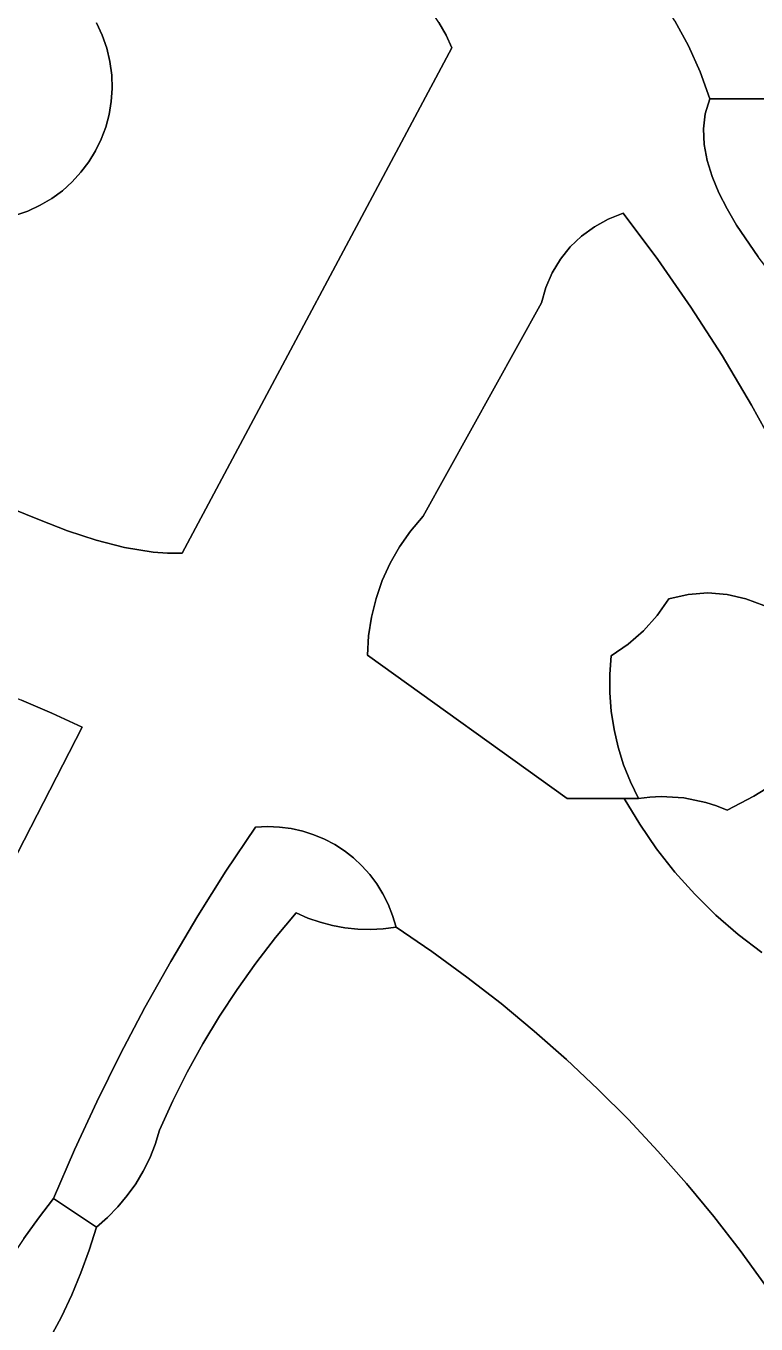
# Model space of a CAD drawing. Header units: inches. Extents: x 36.3 to 71.4, y 17.4 to 61.7.
# Drawn here: x 54.07 to 55.867, y 40.609 to 43.8 of the extents above; entities that cross this region are included whole.
import ezdxf

# ---------------------------------------------------------------- set-up
doc = ezdxf.new("R2010")
doc.units = ezdxf.units.IN
doc.layers.add('SURFACES_FOR_SKETCHUP', color=7, linetype='Continuous')

msp = doc.modelspace()

# ---------------------------------------------------------------- linework, layer by layer
at = {"layer": 'SURFACES_FOR_SKETCHUP'}
for points, invisible_edges in [([(54.668, 44.1651), (54.2436, 43.8084), (54.2576, 43.7781)], 9), ([(54.668, 44.1651), (54.2576, 43.7781), (54.73, 44.1284)], 3), ([(54.2687, 43.746), (54.73, 44.1284), (54.2576, 43.7781)], 3), ([(54.73, 44.1284), (54.2687, 43.746), (54.7958, 44.0857)], 3), ([(54.2766, 43.7129), (54.7958, 44.0857), (54.2687, 43.746)], 3), ([(54.7958, 44.0857), (54.2766, 43.7129), (54.8625, 44.0378)], 3), ([(55.104, 43.778), (55.2967, 44.0775), (55.0863, 43.8092)], 3), ([(55.1182, 43.7465), (55.2967, 44.0775), (55.104, 43.778)], 3), ([(55.2967, 44.0775), (55.1182, 43.7465), (55.4908, 44.0297)], 11), ([(54.2809, 43.6798), (54.8625, 44.0378), (54.2766, 43.7129)], 3), ([(54.8625, 44.0378), (54.2809, 43.6798), (54.9276, 43.9855)], 3), ([(55.5409, 43.9804), (55.4908, 44.0297), (55.1182, 43.7465)], 10), ([(54.282, 43.647), (54.9276, 43.9855), (54.2809, 43.6798)], 3), ([(54.9276, 43.9855), (54.282, 43.647), (54.9884, 43.9294)], 3), ([(54.2687, 43.746), (54.1097, 43.9444), (53.857, 43.9722)], 11), ([(54.2687, 43.746), (53.857, 43.9722), (54.0425, 43.3343)], 11), ([(55.5869, 43.9277), (55.5409, 43.9804), (55.1182, 43.7465)], 10), ([(54.1097, 43.9444), (54.2687, 43.746), (54.1369, 43.9277)], 3), ([(54.2687, 43.746), (54.2576, 43.7781), (54.1369, 43.9277)], 10), ([(54.1369, 43.9277), (54.2576, 43.7781), (54.1624, 43.9085)], 3), ([(54.9884, 43.9294), (54.282, 43.647), (55.0422, 43.8704)], 3), ([(55.629, 43.8717), (55.5869, 43.9277), (55.1182, 43.7465)], 10), ([(55.6668, 43.8129), (55.7002, 43.7513), (55.9826, 43.9385)], 10), ([(55.925, 43.6211), (55.9826, 43.9385), (55.7002, 43.7513)], 11), ([(54.1624, 43.9085), (54.2576, 43.7781), (54.186, 43.8868)], 3), ([(54.2576, 43.7781), (54.2436, 43.8084), (54.186, 43.8868)], 10), ([(54.2798, 43.6146), (55.0422, 43.8704), (54.282, 43.647)], 3), ([(55.0422, 43.8704), (54.2798, 43.6146), (55.0656, 43.84)], 3), ([(55.6668, 43.8129), (55.629, 43.8717), (55.1182, 43.7465)], 10), ([(55.0656, 43.84), (54.2798, 43.6146), (55.0863, 43.8092)], 3), ([(55.0863, 43.8092), (54.2798, 43.6146), (55.1182, 43.7465)], 11), ([(55.1182, 43.7465), (55.104, 43.778), (55.0863, 43.8092)], 8), ([(55.6668, 43.8129), (55.1182, 43.7465), (55.7002, 43.7513)], 3), ([(54.0425, 43.3343), (54.2409, 43.4933), (54.2687, 43.746)], 11), ([(54.2242, 43.4661), (55.1182, 43.7465), (54.2409, 43.4933)], 3), ([(55.1182, 43.7465), (54.2242, 43.4661), (54.4539, 42.5045)], 3), ([(54.2409, 43.4933), (55.1182, 43.7465), (54.2549, 43.5219)], 3), ([(54.2409, 43.4933), (54.2549, 43.5219), (54.2687, 43.746)], 10), ([(54.2549, 43.5219), (55.1182, 43.7465), (54.2661, 43.5518)], 3), ([(54.2766, 43.7129), (54.2687, 43.746), (54.2549, 43.5219)], 10), ([(54.2661, 43.5518), (55.1182, 43.7465), (54.2745, 43.5828)], 3), ([(54.2745, 43.5828), (55.1182, 43.7465), (54.2798, 43.6146)], 3), ([(54.4539, 42.5045), (55.3384, 43.1196), (55.1182, 43.7465)], 3), ([(55.1182, 43.7465), (55.5399, 43.3401), (55.7002, 43.7513)], 11), ([(55.3651, 43.1936), (55.1182, 43.7465), (55.3494, 43.1577)], 3), ([(55.3852, 43.2268), (55.1182, 43.7465), (55.3651, 43.1936)], 3), ([(55.3494, 43.1577), (55.1182, 43.7465), (55.3384, 43.1196)], 3), ([(55.4094, 43.257), (55.1182, 43.7465), (55.3852, 43.2268)], 3), ([(55.4373, 43.2838), (55.1182, 43.7465), (55.4094, 43.257)], 3), ([(55.1182, 43.7465), (55.4373, 43.2838), (55.4686, 43.3069)], 9), ([(55.1182, 43.7465), (55.4686, 43.3069), (55.5029, 43.3258)], 9), ([(55.1182, 43.7465), (55.5029, 43.3258), (55.5399, 43.3401)], 9), ([(55.7002, 43.7513), (55.5399, 43.3401), (55.729, 43.6873)], 3), ([(55.7002, 43.7513), (55.729, 43.6873), (55.925, 43.6211)], 10), ([(54.2549, 43.5219), (54.2661, 43.5518), (54.2766, 43.7129)], 10), ([(54.2661, 43.5518), (54.2745, 43.5828), (54.2766, 43.7129)], 10), ([(54.2766, 43.7129), (54.2745, 43.5828), (54.2809, 43.6798)], 3), ([(54.2798, 43.6146), (54.2809, 43.6798), (54.2745, 43.5828)], 3), ([(54.2798, 43.6146), (54.282, 43.647), (54.2809, 43.6798)], 8), ([(55.7416, 43.5848), (55.729, 43.6873), (55.5399, 43.3401)], 11), ([(55.7531, 43.6211), (55.729, 43.6873), (55.7416, 43.5848)], 2), ([(55.729, 43.6873), (55.7531, 43.6211), (55.925, 43.6211)], 8), ([(55.7416, 43.5848), (55.737, 43.5474), (55.925, 43.6211)], 10), ([(55.737, 43.5474), (55.7388, 43.5091), (55.925, 43.6211)], 10), ([(55.7388, 43.5091), (55.7461, 43.4699), (55.925, 43.6211)], 10), ([(55.7531, 43.6211), (55.7416, 43.5848), (55.925, 43.6211)], 2), ([(55.7461, 43.4699), (55.7585, 43.4303), (55.925, 43.6211)], 10), ([(56.028, 43.4878), (55.925, 43.6211), (55.7585, 43.4303)], 10), ([(55.737, 43.5474), (55.7416, 43.5848), (55.5399, 43.3401)], 10), ([(55.7388, 43.5091), (55.737, 43.5474), (55.5399, 43.3401)], 10), ([(55.7461, 43.4699), (55.7388, 43.5091), (55.5399, 43.3401)], 10), ([(54.2409, 43.4933), (54.0425, 43.3343), (54.2242, 43.4661)], 3), ([(55.7751, 43.3904), (56.028, 43.4878), (55.7585, 43.4303)], 3), ([(55.7954, 43.3504), (56.028, 43.4878), (55.7751, 43.3904)], 3), ([(55.7954, 43.3504), (55.8187, 43.3106), (56.028, 43.4878)], 10), ([(56.0781, 43.4167), (56.028, 43.4878), (55.8187, 43.3106)], 10), ([(54.0425, 43.3343), (54.0747, 43.3454), (54.2242, 43.4661)], 10), ([(54.2242, 43.4661), (54.0747, 43.3454), (54.205, 43.4406)], 3), ([(54.2242, 43.4661), (54.205, 43.4406), (54.4539, 42.5045)], 10), ([(55.7585, 43.4303), (55.7461, 43.4699), (55.5399, 43.3401)], 10), ([(54.205, 43.4406), (54.0747, 43.3454), (54.1834, 43.417)], 3), ([(54.0747, 43.3454), (54.1049, 43.3595), (54.1834, 43.417)], 10), ([(54.1594, 43.3954), (54.1834, 43.417), (54.1049, 43.3595)], 10), ([(54.1834, 43.417), (54.1594, 43.3954), (54.4539, 42.5045)], 10), ([(54.205, 43.4406), (54.1834, 43.417), (54.4539, 42.5045)], 10), ([(55.7751, 43.3904), (55.7585, 43.4303), (55.5399, 43.3401)], 10), ([(55.8187, 43.3106), (55.8717, 43.2325), (56.0781, 43.4167)], 10), ([(54.1049, 43.3595), (54.1332, 43.3762), (54.1594, 43.3954)], 8), ([(54.1594, 43.3954), (54.1332, 43.3762), (54.4186, 42.5045)], 10), ([(54.4186, 42.5045), (54.4539, 42.5045), (54.1594, 43.3954)], 10), ([(55.5399, 43.3401), (55.6249, 43.2261), (55.7751, 43.3904)], 10), ([(55.7954, 43.3504), (55.7751, 43.3904), (55.6249, 43.2261)], 10), ([(54.0344, 42.6136), (54.103, 42.5857), (54.0747, 43.3454)], 10), ([(54.0747, 43.3454), (54.0425, 43.3343), (54.0344, 42.6136)], 10), ([(54.1049, 43.3595), (54.0747, 43.3454), (54.103, 42.5857)], 10), ([(54.103, 42.5857), (54.1724, 42.5593), (54.1049, 43.3595)], 10), ([(54.1332, 43.3762), (54.1049, 43.3595), (54.2424, 42.5361)], 10), ([(54.1724, 42.5593), (54.2424, 42.5361), (54.1049, 43.3595)], 10), ([(54.3833, 42.5069), (54.4186, 42.5045), (54.1332, 43.3762)], 10), ([(54.3127, 42.5181), (54.3833, 42.5069), (54.1332, 43.3762)], 10), ([(54.2424, 42.5361), (54.3127, 42.5181), (54.1332, 43.3762)], 10), ([(55.7954, 43.3504), (55.6249, 43.2261), (55.8187, 43.3106)], 3), ([(55.5029, 43.3258), (55.4686, 43.3069), (55.6249, 43.2261)], 10), ([(55.5399, 43.3401), (55.5029, 43.3258), (55.6249, 43.2261)], 2), ([(55.4094, 43.257), (55.6249, 43.2261), (55.4373, 43.2838)], 3), ([(55.4373, 43.2838), (55.6249, 43.2261), (55.4686, 43.3069)], 3), ([(55.7059, 43.1093), (55.8187, 43.3106), (55.6249, 43.2261)], 3), ([(55.8187, 43.3106), (55.7059, 43.1093), (55.8717, 43.2325)], 3), ([(55.4094, 43.257), (55.3852, 43.2268), (55.6249, 43.2261)], 10), ([(55.6249, 43.2261), (55.3384, 43.1196), (55.7059, 43.1093)], 3), ([(55.3384, 43.1196), (55.6249, 43.2261), (55.3494, 43.1577)], 3), ([(55.3494, 43.1577), (55.6249, 43.2261), (55.3651, 43.1936)], 3), ([(55.3852, 43.2268), (55.3651, 43.1936), (55.6249, 43.2261)], 10), ([(55.8717, 43.2325), (55.7059, 43.1093), (55.9288, 43.158)], 3), ([(55.7829, 42.9898), (55.9288, 43.158), (55.7059, 43.1093)], 3), ([(55.9288, 43.158), (55.7829, 42.9898), (56.034, 43.0269)], 3), ([(55.0473, 42.5947), (55.3384, 43.1196), (54.4539, 42.5045)], 10), ([(55.0473, 42.5947), (55.6521, 42.3921), (55.3384, 43.1196)], 3), ([(55.7829, 42.9898), (55.7059, 43.1093), (55.3384, 43.1196)], 10), ([(55.3384, 43.1196), (55.6521, 42.3921), (55.7829, 42.9898)], 11), ([(55.8557, 42.8679), (56.034, 43.0269), (55.7829, 42.9898)], 3), ([(55.9243, 42.7435), (56.034, 43.0269), (55.8557, 42.8679)], 3), ([(55.8557, 42.8679), (55.7829, 42.9898), (55.6521, 42.3921)], 10), ([(55.6998, 42.4028), (55.8557, 42.8679), (55.6521, 42.3921)], 3), ([(55.8557, 42.8679), (55.6998, 42.4028), (55.9243, 42.7435)], 3), ([(55.7478, 42.4063), (55.9243, 42.7435), (55.6998, 42.4028)], 3), ([(55.7953, 42.4027), (55.9243, 42.7435), (55.7478, 42.4063)], 3), ([(55.9243, 42.7435), (55.7953, 42.4027), (55.9886, 42.6168)], 3), ([(54.0344, 42.6136), (53.9058, 42.2005), (54.103, 42.5857)], 3), ([(55.8415, 42.3922), (55.9886, 42.6168), (55.7953, 42.4027)], 3), ([(55.8415, 42.3922), (55.8858, 42.3752), (55.9886, 42.6168)], 10), ([(53.9826, 42.1727), (54.103, 42.5857), (53.9058, 42.2005)], 3), ([(54.1724, 42.5593), (54.103, 42.5857), (53.9826, 42.1727)], 10), ([(55.0166, 42.5586), (55.0473, 42.5947), (54.4539, 42.5045)], 10), ([(55.0473, 42.5947), (55.0166, 42.5586), (55.5099, 42.2516)], 10), ([(55.5896, 42.3131), (55.6232, 42.3506), (55.0473, 42.5947)], 10), ([(55.5099, 42.2516), (55.5517, 42.28), (55.0473, 42.5947)], 10), ([(55.5896, 42.3131), (55.0473, 42.5947), (55.5517, 42.28)], 3), ([(55.6521, 42.3921), (55.0473, 42.5947), (55.6232, 42.3506)], 3), ([(54.0586, 42.1427), (54.1724, 42.5593), (53.9826, 42.1727)], 3), ([(54.1724, 42.5593), (54.0586, 42.1427), (54.2424, 42.5361)], 3), ([(55.0166, 42.5586), (54.4539, 42.5045), (54.9895, 42.5201)], 3), ([(55.0166, 42.5586), (54.9895, 42.5201), (55.5099, 42.2516)], 10), ([(54.1338, 42.1105), (54.2424, 42.5361), (54.0586, 42.1427)], 3), ([(54.2424, 42.5361), (54.1338, 42.1105), (54.3127, 42.5181)], 3), ([(54.2081, 42.0761), (54.3127, 42.5181), (54.1338, 42.1105)], 3), ([(54.3833, 42.5069), (54.3127, 42.5181), (54.2081, 42.0761)], 10), ([(54.9895, 42.5201), (54.4539, 42.5045), (54.9662, 42.4794)], 3), ([(54.9895, 42.5201), (54.9662, 42.4794), (55.5099, 42.2516)], 10), ([(54.4186, 42.5045), (54.3833, 42.5069), (54.2081, 42.0761)], 10), ([(54.2081, 42.0761), (54.6345, 41.8303), (54.4539, 42.5045)], 11), ([(54.4539, 42.5045), (54.4186, 42.5045), (54.2081, 42.0761)], 10), ([(54.9662, 42.4794), (54.4539, 42.5045), (54.9468, 42.4368)], 3), ([(54.9314, 42.3927), (54.4539, 42.5045), (54.9201, 42.3471)], 3), ([(54.9104, 42.2533), (54.4539, 42.5045), (54.6345, 41.8303)], 11), ([(54.9131, 42.3006), (54.4539, 42.5045), (54.9104, 42.2533)], 3), ([(54.9201, 42.3471), (54.4539, 42.5045), (54.9131, 42.3006)], 3), ([(54.9468, 42.4368), (54.4539, 42.5045), (54.9314, 42.3927)], 3), ([(54.9662, 42.4794), (54.9468, 42.4368), (55.5099, 42.2516)], 10), ([(54.9468, 42.4368), (54.9314, 42.3927), (55.5099, 42.2516)], 10), ([(54.9314, 42.3927), (54.9201, 42.3471), (55.5099, 42.2516)], 10), ([(55.7953, 42.4027), (55.5896, 42.3131), (55.8415, 42.3922)], 3), ([(55.5896, 42.3131), (55.7953, 42.4027), (55.6232, 42.3506)], 3), ([(55.8415, 42.3922), (55.5896, 42.3131), (55.8858, 42.3752)], 3), ([(55.6998, 42.4028), (55.6232, 42.3506), (55.7478, 42.4063)], 3), ([(55.7478, 42.4063), (55.6232, 42.3506), (55.7953, 42.4027)], 3), ([(55.6998, 42.4028), (55.6521, 42.3921), (55.6232, 42.3506)], 8), ([(56.02, 42.146), (55.8858, 42.3752), (55.5896, 42.3131)], 11), ([(54.9201, 42.3471), (54.9131, 42.3006), (55.5099, 42.2516)], 10), ([(54.9131, 42.3006), (54.9104, 42.2533), (55.5099, 42.2516)], 10), ([(55.5517, 42.28), (55.5066, 42.1608), (55.5896, 42.3131)], 3), ([(55.5101, 42.1156), (55.5896, 42.3131), (55.5066, 42.1608)], 3), ([(55.5896, 42.3131), (55.5101, 42.1156), (55.6885, 41.9028)], 11), ([(56.0175, 42.1155), (56.02, 42.146), (55.5896, 42.3131)], 10), ([(55.6885, 41.9028), (55.9165, 41.9444), (55.5896, 42.3131)], 11), ([(55.9776, 42.0096), (56.0175, 42.1155), (55.5896, 42.3131)], 11), ([(55.9398, 41.9649), (55.5896, 42.3131), (55.9165, 41.9444)], 3), ([(55.9776, 42.0096), (55.5896, 42.3131), (55.9601, 41.9866)], 3), ([(55.9601, 41.9866), (55.5896, 42.3131), (55.9398, 41.9649)], 3), ([(55.5099, 42.2516), (55.5065, 42.2062), (55.5517, 42.28)], 2), ([(55.5066, 42.1608), (55.5517, 42.28), (55.5065, 42.2062)], 3), ([(54.6644, 41.8319), (54.9104, 42.2533), (54.6345, 41.8303)], 3), ([(54.6939, 41.8307), (54.9104, 42.2533), (54.6644, 41.8319)], 3), ([(54.7228, 41.8269), (54.9104, 42.2533), (54.6939, 41.8307)], 3), ([(54.7509, 41.8206), (54.9104, 42.2533), (54.7228, 41.8269)], 3), ([(54.7782, 41.8119), (54.9104, 42.2533), (54.7509, 41.8206)], 3), ([(54.8045, 41.8008), (54.9104, 42.2533), (54.7782, 41.8119)], 3), ([(54.8297, 41.7875), (54.9104, 42.2533), (54.8045, 41.8008)], 3), ([(54.8535, 41.7721), (54.9104, 42.2533), (54.8297, 41.7875)], 3), ([(54.8759, 41.7547), (54.9104, 42.2533), (54.8535, 41.7721)], 3), ([(54.9104, 42.2533), (54.8759, 41.7547), (55.402, 41.9007)], 3), ([(55.402, 41.9007), (55.5066, 42.1608), (54.9104, 42.2533)], 3), ([(55.5066, 42.1608), (55.5065, 42.2062), (54.9104, 42.2533)], 10), ([(55.5065, 42.2062), (55.5099, 42.2516), (54.9104, 42.2533)], 10), ([(54.1338, 42.1105), (54.0586, 42.1427), (54.0015, 41.6756)], 10), ([(55.5101, 42.1156), (55.5066, 42.1608), (55.402, 41.9007)], 10), ([(54.2081, 42.0761), (54.1338, 42.1105), (54.0015, 41.6756)], 2), ([(55.517, 42.0709), (55.5101, 42.1156), (55.402, 41.9007)], 10), ([(55.517, 42.0709), (55.6885, 41.9028), (55.5101, 42.1156)], 3), ([(54.0015, 41.6756), (54.4926, 41.612), (54.2081, 42.0761)], 3), ([(54.6345, 41.8303), (54.2081, 42.0761), (54.5621, 41.722)], 3), ([(54.5621, 41.722), (54.2081, 42.0761), (54.4926, 41.612)], 3), ([(55.517, 42.0709), (55.402, 41.9007), (55.5272, 42.0269)], 3), ([(55.5272, 42.0269), (55.6885, 41.9028), (55.517, 42.0709)], 3), ([(55.5272, 42.0269), (55.402, 41.9007), (55.5407, 41.9837)], 3), ([(55.5407, 41.9837), (55.6885, 41.9028), (55.5272, 42.0269)], 3), ([(55.5424, 41.9005), (55.5407, 41.9837), (55.402, 41.9007)], 3), ([(55.5424, 41.9005), (55.5575, 41.9415), (55.5407, 41.9837)], 9), ([(55.5407, 41.9837), (55.5575, 41.9415), (55.6331, 41.9058)], 10), ([(55.5407, 41.9837), (55.6331, 41.9058), (55.6885, 41.9028)], 9), ([(55.5424, 41.9005), (55.5776, 41.9005), (55.5575, 41.9415)], 8), ([(55.5776, 41.9005), (55.6053, 41.9042), (55.5575, 41.9415)], 2), ([(55.6053, 41.9042), (55.6331, 41.9058), (55.5575, 41.9415)], 10), ([(55.7428, 41.8914), (55.9165, 41.9444), (55.6885, 41.9028)], 3), ([(55.9165, 41.9444), (55.7428, 41.8914), (55.8904, 41.9249)], 3), ([(55.8904, 41.9249), (55.7428, 41.8914), (55.8615, 41.9064)], 3), ([(55.8615, 41.9064), (55.8809, 41.5221), (55.8904, 41.9249)], 3), ([(54.8968, 41.7353), (55.402, 41.9007), (54.8759, 41.7547)], 3), ([(54.9159, 41.7142), (55.402, 41.9007), (54.8968, 41.7353)], 3), ([(54.9331, 41.6913), (55.402, 41.9007), (54.9159, 41.7142)], 3), ([(54.9484, 41.6668), (55.402, 41.9007), (54.9331, 41.6913)], 3), ([(54.9614, 41.6407), (55.402, 41.9007), (54.9484, 41.6668)], 3), ([(54.9614, 41.6407), (55.0689, 41.5245), (55.402, 41.9007)], 11), ([(55.155, 41.4619), (55.402, 41.9007), (55.0689, 41.5245)], 3), ([(55.239, 41.3967), (55.402, 41.9007), (55.155, 41.4619)], 3), ([(55.402, 41.9007), (55.239, 41.3967), (55.6218, 41.7773)], 11), ([(55.5802, 41.8376), (55.5424, 41.9005), (55.402, 41.9007)], 8), ([(55.6218, 41.7773), (55.5802, 41.8376), (55.402, 41.9007)], 10), ([(55.5424, 41.9005), (55.5802, 41.8376), (55.5776, 41.9005)], 2), ([(55.5776, 41.9005), (55.5802, 41.8376), (55.6053, 41.9042)], 3), ([(55.5802, 41.8376), (55.6218, 41.7773), (55.6331, 41.9058)], 10), ([(55.6053, 41.9042), (55.5802, 41.8376), (55.6331, 41.9058)], 3), ([(55.6885, 41.9028), (55.6331, 41.9058), (55.6218, 41.7773)], 10), ([(55.6885, 41.9028), (55.6218, 41.7773), (55.7428, 41.8914)], 3), ([(55.6669, 41.72), (55.7428, 41.8914), (55.6218, 41.7773)], 3), ([(55.7428, 41.8914), (55.6669, 41.72), (55.7692, 41.8827)], 3), ([(55.7692, 41.8827), (55.6669, 41.72), (55.7951, 41.8719)], 3), ([(55.7692, 41.8827), (55.8615, 41.9064), (55.7428, 41.8914)], 3), ([(55.7951, 41.8719), (55.7676, 41.6144), (55.8615, 41.9064)], 3), ([(55.8227, 41.5665), (55.8615, 41.9064), (55.7676, 41.6144)], 3), ([(55.7951, 41.8719), (55.8615, 41.9064), (55.7692, 41.8827)], 2), ([(55.8809, 41.5221), (55.8615, 41.9064), (55.8227, 41.5665)], 3), ([(55.7156, 41.6656), (55.7951, 41.8719), (55.6669, 41.72)], 3), ([(55.7676, 41.6144), (55.7951, 41.8719), (55.7156, 41.6656)], 3), ([(54.6939, 41.8307), (54.6644, 41.8319), (54.5621, 41.722)], 10), ([(54.6345, 41.8303), (54.5621, 41.722), (54.6644, 41.8319)], 2), ([(54.5621, 41.722), (54.7348, 41.6196), (54.6939, 41.8307)], 11), ([(54.7228, 41.8269), (54.6939, 41.8307), (54.7348, 41.6196)], 10), ([(54.7509, 41.8206), (54.7228, 41.8269), (54.7348, 41.6196)], 10), ([(54.7782, 41.8119), (54.7509, 41.8206), (54.7348, 41.6196)], 10), ([(54.8045, 41.8008), (54.7782, 41.8119), (54.7348, 41.6196)], 10), ([(54.8045, 41.8008), (54.7348, 41.6196), (54.8297, 41.7875)], 3), ([(54.7348, 41.6196), (54.7639, 41.6069), (54.8297, 41.7875)], 10), ([(54.8535, 41.7721), (54.8297, 41.7875), (54.7639, 41.6069)], 10), ([(54.8535, 41.7721), (54.7639, 41.6069), (54.8759, 41.7547)], 3), ([(54.7639, 41.6069), (54.7937, 41.5965), (54.8759, 41.7547)], 10), ([(54.8759, 41.7547), (54.7937, 41.5965), (54.8968, 41.7353)], 3), ([(55.6218, 41.7773), (55.239, 41.3967), (55.6669, 41.72)], 3), ([(54.5621, 41.722), (54.4926, 41.612), (54.6838, 41.5588)], 10), ([(54.6838, 41.5588), (54.7348, 41.6196), (54.5621, 41.722)], 10), ([(54.7937, 41.5965), (54.8241, 41.5885), (54.8968, 41.7353)], 10), ([(54.9159, 41.7142), (54.8968, 41.7353), (54.8241, 41.5885)], 10), ([(55.3208, 41.329), (55.6669, 41.72), (55.239, 41.3967)], 3), ([(55.6669, 41.72), (55.3208, 41.329), (55.7156, 41.6656)], 3), ([(54.8241, 41.5885), (54.855, 41.5829), (54.9159, 41.7142)], 10), ([(54.9331, 41.6913), (54.9159, 41.7142), (54.855, 41.5829)], 10), ([(54.855, 41.5829), (54.8863, 41.5797), (54.9331, 41.6913)], 10), ([(54.9484, 41.6668), (54.9331, 41.6913), (54.8863, 41.5797)], 10), ([(53.7892, 41.2782), (54.3017, 41.2717), (54.0015, 41.6756)], 3), ([(54.426, 41.5002), (54.0015, 41.6756), (54.3624, 41.3868)], 3), ([(54.4926, 41.612), (54.0015, 41.6756), (54.426, 41.5002)], 3), ([(54.3624, 41.3868), (54.0015, 41.6756), (54.3017, 41.2717)], 3), ([(54.8863, 41.5797), (54.9177, 41.5788), (54.9484, 41.6668)], 10), ([(54.9614, 41.6407), (54.9484, 41.6668), (54.9177, 41.5788)], 10), ([(55.4003, 41.2588), (55.7156, 41.6656), (55.3208, 41.329)], 3), ([(55.7156, 41.6656), (55.4003, 41.2588), (55.7676, 41.6144)], 3), ([(54.9177, 41.5788), (54.9492, 41.5804), (54.9614, 41.6407)], 10), ([(54.9723, 41.6133), (54.9614, 41.6407), (54.9492, 41.5804)], 10), ([(54.9723, 41.6133), (55.0689, 41.5245), (54.9614, 41.6407)], 3), ([(54.4926, 41.612), (54.426, 41.5002), (54.5893, 41.4316)], 10), ([(54.6353, 41.4961), (54.6838, 41.5588), (54.4926, 41.612)], 10), ([(54.5893, 41.4316), (54.6353, 41.4961), (54.4926, 41.612)], 10), ([(54.7639, 41.6069), (54.7348, 41.6196), (54.6838, 41.5588)], 8), ([(54.7639, 41.6069), (54.6838, 41.5588), (54.7937, 41.5965)], 3), ([(54.7937, 41.5965), (54.6838, 41.5588), (54.8241, 41.5885)], 3), ([(54.9806, 41.5845), (54.9723, 41.6133), (54.9492, 41.5804)], 2), ([(54.9723, 41.6133), (54.9806, 41.5845), (55.0689, 41.5245)], 8), ([(55.4776, 41.1862), (55.7676, 41.6144), (55.4003, 41.2588)], 3), ([(55.7676, 41.6144), (55.4776, 41.1862), (55.8227, 41.5665)], 3), ([(54.5893, 41.4316), (54.855, 41.5829), (54.6353, 41.4961)], 3), ([(54.855, 41.5829), (54.5893, 41.4316), (54.8863, 41.5797)], 3), ([(54.8863, 41.5797), (54.5893, 41.4316), (55.0689, 41.5245)], 11), ([(54.6353, 41.4961), (54.8241, 41.5885), (54.6838, 41.5588)], 3), ([(54.8241, 41.5885), (54.6353, 41.4961), (54.855, 41.5829)], 3), ([(54.9177, 41.5788), (54.8863, 41.5797), (55.0689, 41.5245)], 10), ([(54.9492, 41.5804), (54.9177, 41.5788), (55.0689, 41.5245)], 10), ([(54.9806, 41.5845), (54.9492, 41.5804), (55.0689, 41.5245)], 2), ([(55.8227, 41.5665), (55.4776, 41.1862), (55.8809, 41.5221)], 3), ([(54.3624, 41.3868), (54.5458, 41.3654), (54.426, 41.5002)], 3), ([(54.5458, 41.3654), (54.5893, 41.4316), (54.426, 41.5002)], 10), ([(54.5458, 41.3654), (55.0689, 41.5245), (54.5893, 41.4316)], 3), ([(55.0689, 41.5245), (54.5458, 41.3654), (55.155, 41.4619)], 3), ([(55.5525, 41.1113), (55.8809, 41.5221), (55.4776, 41.1862)], 3), ([(55.8809, 41.5221), (55.5525, 41.1113), (55.9862, 41.4141)], 11), ([(54.505, 41.2976), (55.155, 41.4619), (54.5458, 41.3654)], 3), ([(55.155, 41.4619), (54.505, 41.2976), (55.239, 41.3967)], 3), ([(55.625, 41.034), (55.9862, 41.4141), (55.5525, 41.1113)], 3), ([(55.9862, 41.4141), (55.625, 41.034), (56.036, 41.351)], 3), ([(54.3017, 41.2717), (54.4668, 41.2282), (54.3624, 41.3868)], 3), ([(54.505, 41.2976), (54.3624, 41.3868), (54.4668, 41.2282)], 3), ([(54.505, 41.2976), (54.5458, 41.3654), (54.3624, 41.3868)], 10), ([(54.4314, 41.1573), (55.239, 41.3967), (54.4668, 41.2282)], 3), ([(55.239, 41.3967), (54.4314, 41.1573), (55.3208, 41.329)], 3), ([(54.4668, 41.2282), (55.239, 41.3967), (54.505, 41.2976)], 3), ([(55.695, 40.9545), (56.036, 41.351), (55.625, 41.034)], 3), ([(56.036, 41.351), (55.695, 40.9545), (56.0909, 41.2924)], 3), ([(54.3879, 41.0503), (55.3208, 41.329), (54.4314, 41.1573)], 11), ([(55.3208, 41.329), (54.3879, 41.0503), (55.4003, 41.2588)], 3), ([(54.1005, 40.8688), (53.7892, 41.2782), (54.065, 40.819)], 3), ([(54.3017, 41.2717), (53.7892, 41.2782), (54.2441, 41.1551)], 3), ([(54.2441, 41.1551), (53.7892, 41.2782), (54.1895, 41.0369)], 3), ([(54.1379, 40.9173), (53.7892, 41.2782), (54.1005, 40.8688)], 3), ([(54.1895, 41.0369), (53.7892, 41.2782), (54.1379, 40.9173)], 3), ([(54.2441, 41.1551), (54.4314, 41.1573), (54.3017, 41.2717)], 3), ([(54.4668, 41.2282), (54.3017, 41.2717), (54.4314, 41.1573)], 3), ([(55.7625, 40.8729), (56.0909, 41.2924), (55.695, 40.9545)], 3), ([(56.0909, 41.2924), (55.7625, 40.8729), (56.1509, 41.2386)], 3), ([(54.3744, 41.0168), (55.4003, 41.2588), (54.3879, 41.0503)], 3), ([(55.4003, 41.2588), (54.3744, 41.0168), (55.4776, 41.1862)], 3), ([(56.1926, 41.1696), (56.1509, 41.2386), (55.7625, 40.8729)], 10), ([(54.3584, 40.9845), (55.4776, 41.1862), (54.3744, 41.0168)], 3), ([(55.4776, 41.1862), (54.3584, 40.9845), (55.5525, 41.1113)], 3), ([(54.2441, 41.1551), (54.1895, 41.0369), (54.3744, 41.0168)], 10), ([(54.4314, 41.1573), (54.2441, 41.1551), (54.3987, 41.085)], 3), ([(54.3879, 41.0503), (54.2441, 41.1551), (54.3744, 41.0168)], 3), ([(54.3987, 41.085), (54.2441, 41.1551), (54.3879, 41.0503)], 3), ([(54.4314, 41.1573), (54.3987, 41.085), (54.3879, 41.0503)], 8), ([(56.1926, 41.1696), (55.7625, 40.8729), (56.2371, 41.1024)], 3), ([(54.3399, 40.9537), (55.5525, 41.1113), (54.3584, 40.9845)], 3), ([(55.5525, 41.1113), (54.3399, 40.9537), (55.625, 41.034)], 3), ([(55.8274, 40.7891), (56.2371, 41.1024), (55.7625, 40.8729)], 3), ([(56.2371, 41.1024), (55.8274, 40.7891), (56.2843, 41.0371)], 3), ([(54.1895, 41.0369), (54.1379, 40.9173), (54.2959, 40.8967)], 10), ([(54.3584, 40.9845), (54.3744, 41.0168), (54.1895, 41.0369)], 10), ([(54.3399, 40.9537), (54.3584, 40.9845), (54.1895, 41.0369)], 10), ([(54.3191, 40.9244), (54.1895, 41.0369), (54.2959, 40.8967)], 3), ([(54.3399, 40.9537), (54.1895, 41.0369), (54.3191, 40.9244)], 3), ([(55.625, 41.034), (54.3191, 40.9244), (55.695, 40.9545)], 3), ([(54.3191, 40.9244), (55.625, 41.034), (54.3399, 40.9537)], 3), ([(55.8898, 40.7032), (56.2843, 41.0371), (55.8274, 40.7891)], 3), ([(55.695, 40.9545), (54.1825, 40.6802), (55.7625, 40.8729)], 3), ([(54.1825, 40.6802), (55.695, 40.9545), (54.2053, 40.7348)], 3), ([(54.2053, 40.7348), (55.695, 40.9545), (54.3191, 40.9244)], 11), ([(54.2959, 40.8967), (54.2053, 40.7348), (54.3191, 40.9244)], 3), ([(54.1379, 40.9173), (54.1005, 40.8688), (54.2433, 40.8471)], 2), ([(54.2707, 40.8709), (54.2959, 40.8967), (54.1379, 40.9173)], 10), ([(54.2433, 40.8471), (54.2707, 40.8709), (54.1379, 40.9173)], 2), ([(54.2053, 40.7348), (54.2959, 40.8967), (54.2255, 40.7905)], 3), ([(54.2707, 40.8709), (54.2255, 40.7905), (54.2959, 40.8967)], 3), ([(54.065, 40.819), (54.2255, 40.7905), (54.1005, 40.8688)], 3), ([(54.2255, 40.7905), (54.2433, 40.8471), (54.1005, 40.8688)], 10), ([(55.7625, 40.8729), (54.1573, 40.6267), (55.8274, 40.7891)], 3), ([(54.1573, 40.6267), (55.7625, 40.8729), (54.1825, 40.6802)], 3), ([(54.2707, 40.8709), (54.2433, 40.8471), (54.2255, 40.7905)], 8), ([(54.065, 40.819), (54.0313, 40.7679), (54.2053, 40.7348)], 10), ([(54.2255, 40.7905), (54.065, 40.819), (54.2053, 40.7348)], 3), ([(54.0313, 40.7679), (53.9996, 40.7157), (54.1825, 40.6802)], 10), ([(54.1825, 40.6802), (54.2053, 40.7348), (54.0313, 40.7679)], 10), ([(54.69, 39.3303), (55.8274, 40.7891), (54.1573, 40.6267)], 11), ([(55.8274, 40.7891), (54.69, 39.3303), (55.8898, 40.7032)], 3), ([(53.9996, 40.7157), (53.9697, 40.6623), (54.1573, 40.6267)], 10), ([(54.1573, 40.6267), (54.1825, 40.6802), (53.9996, 40.7157)], 10), ([(55.8898, 40.7032), (54.69, 39.3303), (55.9494, 40.6154)], 3), ([(53.9697, 40.6623), (53.9419, 40.6079), (54.0996, 40.5235)], 10), ([(54.1296, 40.5745), (54.1573, 40.6267), (53.9697, 40.6623)], 10), ([(54.0996, 40.5235), (54.1296, 40.5745), (53.9697, 40.6623)], 10), ([(54.1296, 40.5745), (54.69, 39.3303), (54.1573, 40.6267)], 3), ([(55.9494, 40.6154), (54.69, 39.3303), (56.0064, 40.5256)], 3)]:
    msp.add_3dface(points, dxfattribs=dict(at, invisible_edges=invisible_edges))

doc.saveas('drawing.dxf')
